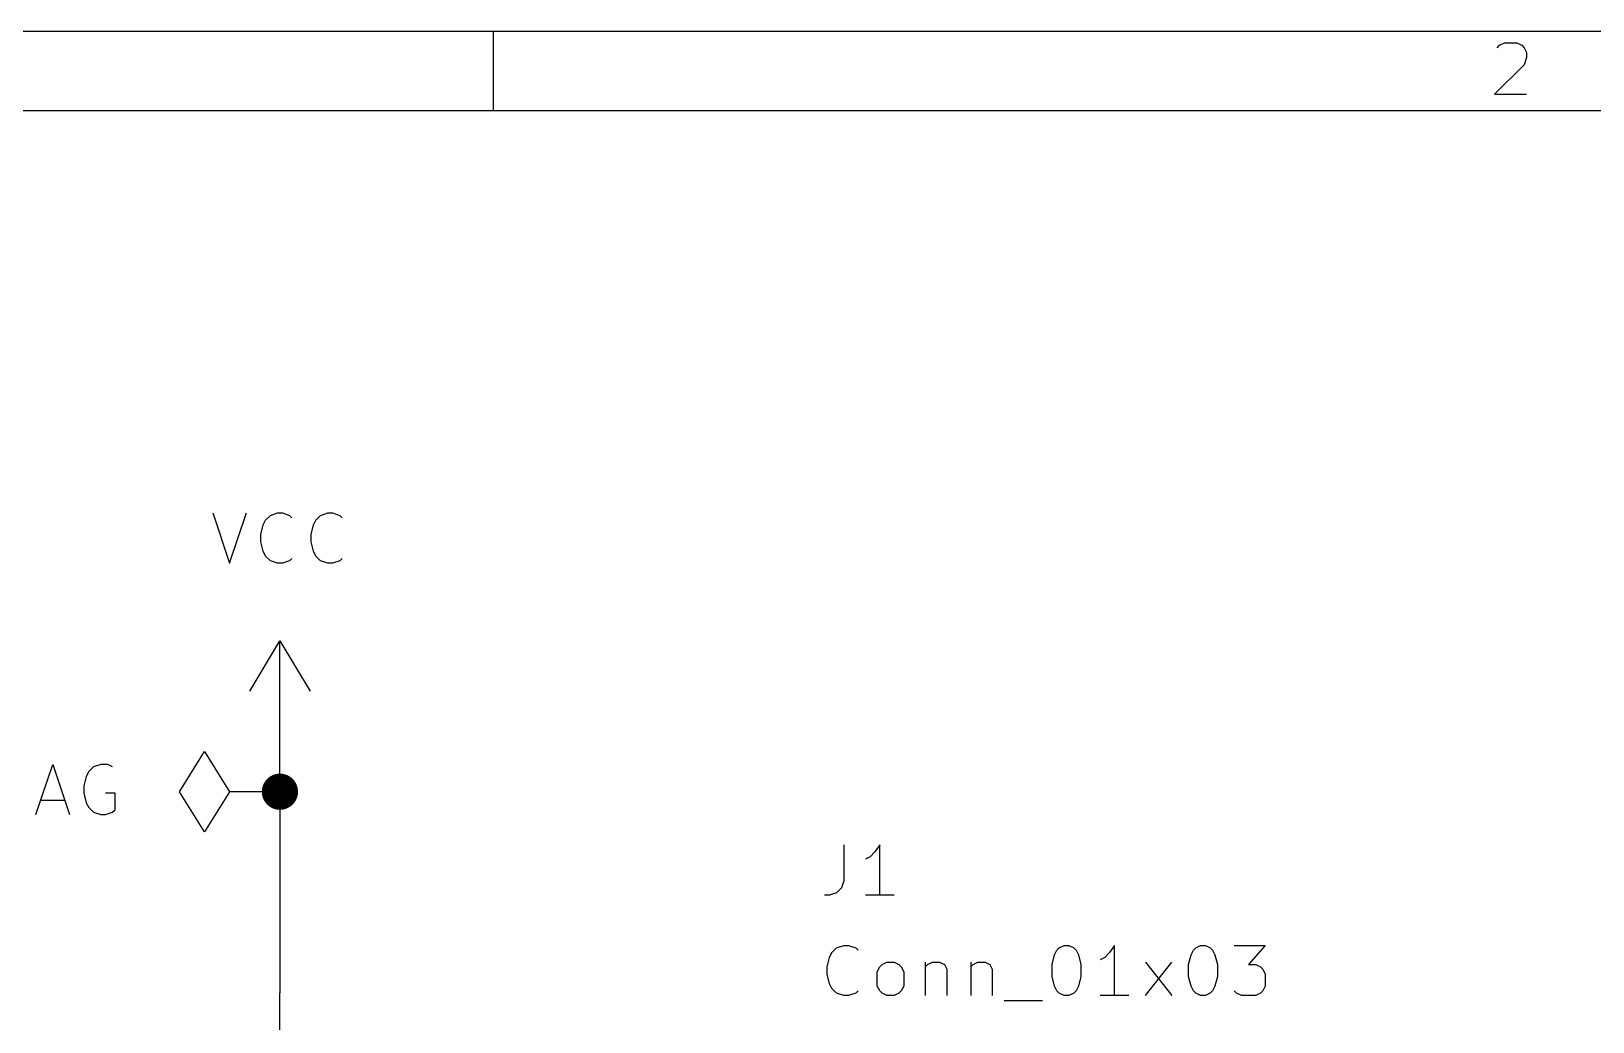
# Model space of a CAD drawing. Extents: x 0.4 to 11.3, y -7.9 to -0.4.
# Drawn here: x 1.903 to 3.455, y -1.379 to -0.394 of the extents above; entities that cross this region are included whole.
import ezdxf

# ---------------------------------------------------------------- set-up
doc = ezdxf.new("R2010")
doc.units = 0
doc.header["$MEASUREMENT"] = 0
for name, color, linetype in [('CYAN2', 4, 'CONTINUOUS'), ('GREEN3', 91, 'CONTINUOUS'), ('RED2', 1, 'CONTINUOUS')]:
    doc.layers.add(name, color=color, linetype=linetype)

msp = doc.modelspace()

# ---------------------------------------------------------------- linework, layer by layer
at = {"layer": 'CYAN2', "linetype": 'CONTINUOUS'}
for p, q in [((2.0833, -0.8728), (2.1, -0.9228)), ((2.0833, -0.8728), (2.1, -0.9228)), ((2.1, -0.9228), (2.1167, -0.8728)), ((2.1, -0.9228), (2.1167, -0.8728)), ((2.131, -0.8942), (2.1333, -0.8847)), ((2.131, -0.8942), (2.1333, -0.8847)), ((2.1333, -0.8847), (2.1357, -0.8799)), ((2.1333, -0.8847), (2.1357, -0.8799)), ((2.1357, -0.8799), (2.1405, -0.8752)), ((2.1357, -0.8799), (2.1405, -0.8752)), ((2.1405, -0.8752), (2.1476, -0.8728)), ((2.1405, -0.8752), (2.1476, -0.8728)), ((2.1476, -0.8728), (2.1524, -0.8728)), ((2.1476, -0.8728), (2.1524, -0.8728)), ((2.1524, -0.8728), (2.1595, -0.8752)), ((2.1524, -0.8728), (2.1595, -0.8752)), ((2.1595, -0.8752), (2.1619, -0.8776)), ((2.1595, -0.8752), (2.1619, -0.8776)), ((2.181, -0.8942), (2.1833, -0.8847)), ((2.181, -0.8942), (2.1833, -0.8847)), ((2.1833, -0.8847), (2.1857, -0.8799)), ((2.1833, -0.8847), (2.1857, -0.8799)), ((2.1857, -0.8799), (2.1905, -0.8752)), ((2.1857, -0.8799), (2.1905, -0.8752)), ((2.1905, -0.8752), (2.1976, -0.8728)), ((2.1905, -0.8752), (2.1976, -0.8728)), ((2.1976, -0.8728), (2.2024, -0.8728)), ((2.1976, -0.8728), (2.2024, -0.8728)), ((2.2024, -0.8728), (2.2095, -0.8752)), ((2.2024, -0.8728), (2.2095, -0.8752)), ((2.2095, -0.8752), (2.2119, -0.8776)), ((2.2095, -0.8752), (2.2119, -0.8776)), ((2.131, -0.9014), (2.131, -0.8942)), ((2.131, -0.9014), (2.131, -0.8942)), ((2.181, -0.9014), (2.181, -0.8942)), ((2.181, -0.9014), (2.181, -0.8942)), ((2.1333, -0.9109), (2.131, -0.9014)), ((2.1333, -0.9109), (2.131, -0.9014)), ((2.1357, -0.9157), (2.1333, -0.9109)), ((2.1357, -0.9157), (2.1333, -0.9109)), ((2.1405, -0.9204), (2.1357, -0.9157)), ((2.1405, -0.9204), (2.1357, -0.9157)), ((2.1833, -0.9109), (2.181, -0.9014)), ((2.1833, -0.9109), (2.181, -0.9014)), ((2.1857, -0.9157), (2.1833, -0.9109)), ((2.1857, -0.9157), (2.1833, -0.9109)), ((2.1905, -0.9204), (2.1857, -0.9157)), ((2.1905, -0.9204), (2.1857, -0.9157)), ((2.1476, -0.9228), (2.1405, -0.9204)), ((2.1476, -0.9228), (2.1405, -0.9204)), ((2.1524, -0.9228), (2.1476, -0.9228)), ((2.1524, -0.9228), (2.1476, -0.9228)), ((2.1595, -0.9204), (2.1524, -0.9228)), ((2.1595, -0.9204), (2.1524, -0.9228)), ((2.1619, -0.918), (2.1595, -0.9204)), ((2.1619, -0.918), (2.1595, -0.9204)), ((2.1976, -0.9228), (2.1905, -0.9204)), ((2.1976, -0.9228), (2.1905, -0.9204)), ((2.2024, -0.9228), (2.1976, -0.9228)), ((2.2024, -0.9228), (2.1976, -0.9228)), ((2.2095, -0.9204), (2.2024, -0.9228)), ((2.2095, -0.9204), (2.2024, -0.9228)), ((2.2119, -0.918), (2.2095, -0.9204)), ((2.2119, -0.918), (2.2095, -0.9204)), ((1.9075, -1.1728), (1.9242, -1.1228)), ((1.9075, -1.1728), (1.9242, -1.1228)), ((1.9242, -1.1228), (1.9409, -1.1728)), ((1.9242, -1.1228), (1.9409, -1.1728)), ((1.9599, -1.1299), (1.9575, -1.1347)), ((1.9599, -1.1299), (1.9575, -1.1347)), ((1.9647, -1.1252), (1.9599, -1.1299)), ((1.9647, -1.1252), (1.9599, -1.1299)), ((1.9718, -1.1228), (1.9647, -1.1252)), ((1.9718, -1.1228), (1.9647, -1.1252)), ((1.979, -1.1228), (1.9718, -1.1228)), ((1.979, -1.1228), (1.9718, -1.1228)), ((1.9837, -1.1252), (1.979, -1.1228)), ((1.9837, -1.1252), (1.979, -1.1228)), ((1.9575, -1.1347), (1.9551, -1.1442)), ((1.9575, -1.1347), (1.9551, -1.1442)), ((1.9551, -1.1442), (1.9551, -1.1514)), ((1.9551, -1.1442), (1.9551, -1.1514)), ((1.9123, -1.1585), (1.9361, -1.1585)), ((1.9123, -1.1585), (1.9361, -1.1585)), ((1.9551, -1.1514), (1.9575, -1.1609)), ((1.9551, -1.1514), (1.9575, -1.1609)), ((1.9575, -1.1609), (1.9599, -1.1657)), ((1.9575, -1.1609), (1.9599, -1.1657)), ((1.9861, -1.1514), (1.9766, -1.1514)), ((1.9861, -1.1514), (1.9766, -1.1514)), ((1.9861, -1.168), (1.9861, -1.1514)), ((1.9861, -1.168), (1.9861, -1.1514)), ((1.9599, -1.1657), (1.9647, -1.1704)), ((1.9599, -1.1657), (1.9647, -1.1704)), ((1.9647, -1.1704), (1.9718, -1.1728)), ((1.9647, -1.1704), (1.9718, -1.1728)), ((1.9718, -1.1728), (1.9766, -1.1728)), ((1.9718, -1.1728), (1.9766, -1.1728)), ((1.9766, -1.1728), (1.9837, -1.1704)), ((1.9766, -1.1728), (1.9837, -1.1704)), ((1.9837, -1.1704), (1.9861, -1.168)), ((1.9837, -1.1704), (1.9861, -1.168)), ((2.7106, -1.2028), (2.7106, -1.2385)), ((2.7415, -1.2099), (2.7368, -1.2147)), ((2.7463, -1.2028), (2.7415, -1.2099)), ((2.7463, -1.2528), (2.7463, -1.2028)), ((2.7368, -1.2147), (2.732, -1.2171)), ((2.7106, -1.2385), (2.7082, -1.2457)), ((2.6963, -1.2528), (2.6915, -1.2528)), ((2.7034, -1.2504), (2.6963, -1.2528)), ((2.7082, -1.2457), (2.7034, -1.2504)), ((2.7606, -1.2528), (2.732, -1.2528)), ((2.7034, -1.3052), (2.7106, -1.3028)), ((2.7106, -1.3028), (2.7153, -1.3028)), ((2.7153, -1.3028), (2.7225, -1.3052)), ((2.9248, -1.3052), (2.9296, -1.3028)), ((2.9296, -1.3028), (2.9344, -1.3028)), ((2.9344, -1.3028), (2.9391, -1.3052)), ((2.9796, -1.3028), (2.9748, -1.3099)), ((2.9796, -1.3528), (2.9796, -1.3028)), ((3.0606, -1.3052), (3.0653, -1.3028)), ((3.0653, -1.3028), (3.0701, -1.3028)), ((3.0701, -1.3028), (3.0748, -1.3052)), ((3.0987, -1.3028), (3.1296, -1.3028)), ((3.1296, -1.3028), (3.1129, -1.3218)), ((2.6939, -1.3242), (2.6963, -1.3147)), ((2.6963, -1.3147), (2.6987, -1.3099)), ((2.6987, -1.3099), (2.7034, -1.3052)), ((2.7225, -1.3052), (2.7249, -1.3076)), ((2.7487, -1.3218), (2.7534, -1.3195)), ((2.7534, -1.3195), (2.7606, -1.3195)), ((2.7606, -1.3195), (2.7653, -1.3218)), ((2.7915, -1.3195), (2.7915, -1.3528)), ((2.7939, -1.3218), (2.7987, -1.3195)), ((2.7987, -1.3195), (2.8058, -1.3195)), ((2.8058, -1.3195), (2.8106, -1.3218)), ((2.8368, -1.3195), (2.8368, -1.3528)), ((2.8391, -1.3218), (2.8439, -1.3195)), ((2.8439, -1.3195), (2.851, -1.3195)), ((2.851, -1.3195), (2.8558, -1.3218)), ((2.9177, -1.3218), (2.9201, -1.3123)), ((2.9201, -1.3123), (2.9225, -1.3076)), ((2.9225, -1.3076), (2.9248, -1.3052)), ((2.9391, -1.3052), (2.9415, -1.3076)), ((2.9415, -1.3076), (2.9439, -1.3123)), ((2.9439, -1.3123), (2.9463, -1.3218)), ((2.9701, -1.3147), (2.9653, -1.3171)), ((2.9748, -1.3099), (2.9701, -1.3147)), ((3.0106, -1.3528), (3.0367, -1.3195)), ((3.0106, -1.3195), (3.0367, -1.3528)), ((3.0534, -1.3218), (3.0558, -1.3123)), ((3.0558, -1.3123), (3.0582, -1.3076)), ((3.0582, -1.3076), (3.0606, -1.3052)), ((3.0748, -1.3052), (3.0772, -1.3076)), ((3.0772, -1.3076), (3.0796, -1.3123)), ((3.0796, -1.3123), (3.082, -1.3218)), ((2.6939, -1.3314), (2.6939, -1.3242)), ((2.6963, -1.3409), (2.6939, -1.3314)), ((2.7439, -1.329), (2.7463, -1.3242)), ((2.7439, -1.3433), (2.7439, -1.329)), ((2.7463, -1.3242), (2.7487, -1.3218)), ((2.7653, -1.3218), (2.7677, -1.3242)), ((2.7677, -1.3242), (2.7701, -1.329)), ((2.7701, -1.329), (2.7701, -1.3433)), ((2.7915, -1.3242), (2.7939, -1.3218)), ((2.8106, -1.3218), (2.8129, -1.3266)), ((2.8129, -1.3266), (2.8129, -1.3528)), ((2.8368, -1.3242), (2.8391, -1.3218)), ((2.8558, -1.3218), (2.8582, -1.3266)), ((2.8582, -1.3266), (2.8582, -1.3528)), ((2.9177, -1.3338), (2.9177, -1.3218)), ((2.9201, -1.3433), (2.9177, -1.3338)), ((2.9463, -1.3338), (2.9439, -1.3433)), ((2.9463, -1.3218), (2.9463, -1.3338)), ((3.0534, -1.3338), (3.0534, -1.3218)), ((3.0558, -1.3433), (3.0534, -1.3338)), ((3.082, -1.3338), (3.0796, -1.3433)), ((3.082, -1.3218), (3.082, -1.3338)), ((3.1129, -1.3218), (3.1201, -1.3218)), ((3.1201, -1.3218), (3.1248, -1.3242)), ((3.1248, -1.3242), (3.1272, -1.3266)), ((3.1272, -1.3266), (3.1296, -1.3314)), ((3.1296, -1.3314), (3.1296, -1.3433)), ((2.6987, -1.3457), (2.6963, -1.3409)), ((2.7034, -1.3504), (2.6987, -1.3457)), ((2.7106, -1.3528), (2.7034, -1.3504)), ((2.7225, -1.3504), (2.7153, -1.3528)), ((2.7249, -1.348), (2.7225, -1.3504)), ((2.7463, -1.348), (2.7439, -1.3433)), ((2.7487, -1.3504), (2.7463, -1.348)), ((2.7534, -1.3528), (2.7487, -1.3504)), ((2.7653, -1.3504), (2.7606, -1.3528)), ((2.7677, -1.348), (2.7653, -1.3504)), ((2.7701, -1.3433), (2.7677, -1.348)), ((2.9225, -1.348), (2.9201, -1.3433)), ((2.9248, -1.3504), (2.9225, -1.348)), ((2.9296, -1.3528), (2.9248, -1.3504)), ((2.9391, -1.3504), (2.9344, -1.3528)), ((2.9415, -1.348), (2.9391, -1.3504)), ((2.9439, -1.3433), (2.9415, -1.348)), ((3.0582, -1.348), (3.0558, -1.3433)), ((3.0606, -1.3504), (3.0582, -1.348)), ((3.0653, -1.3528), (3.0606, -1.3504)), ((3.0748, -1.3504), (3.0701, -1.3528)), ((3.0772, -1.348), (3.0748, -1.3504)), ((3.0796, -1.3433), (3.0772, -1.348)), ((3.101, -1.3504), (3.0987, -1.348)), ((3.1058, -1.3528), (3.101, -1.3504)), ((3.1248, -1.3504), (3.1201, -1.3528)), ((3.1272, -1.348), (3.1248, -1.3504)), ((3.1296, -1.3433), (3.1272, -1.348)), ((2.7153, -1.3528), (2.7106, -1.3528)), ((2.7606, -1.3528), (2.7534, -1.3528)), ((2.8701, -1.3576), (2.9082, -1.3576)), ((2.9344, -1.3528), (2.9296, -1.3528)), ((2.9939, -1.3528), (2.9653, -1.3528)), ((3.0701, -1.3528), (3.0653, -1.3528)), ((3.1201, -1.3528), (3.1058, -1.3528))]:
    msp.add_line(p, q, dxfattribs=at)
at = {"layer": 'GREEN3', "linetype": 'CONTINUOUS'}
for q in [(2.15, -1.1), (2.15, -1.35)]:
    msp.add_line((2.15, -1.15), q, dxfattribs=at)
at = {"layer": 'GREEN3', "const_width": 0.018}
msp.add_lwpolyline([(2.141, -1.15, 1), (2.159, -1.15, 1)], format="xyb", close=True, dxfattribs=at)
at = {"layer": 'RED2', "linetype": 'CONTINUOUS'}
for p, q in [((0.3937, -0.3937), (11.2993, -0.3937)), ((2.3622, -0.4724), (2.3622, -0.3937)), ((3.3601, -0.4101), (3.3625, -0.4077)), ((3.3625, -0.4077), (3.3674, -0.4053)), ((3.3674, -0.4053), (3.3796, -0.4053)), ((3.3796, -0.4053), (3.3845, -0.4077)), ((3.3845, -0.4077), (3.3869, -0.4101)), ((3.3869, -0.4101), (3.3893, -0.415)), ((3.3893, -0.415), (3.3893, -0.4199)), ((3.3869, -0.4272), (3.3576, -0.4564)), ((3.3893, -0.4199), (3.3869, -0.4272)), ((3.3576, -0.4564), (3.3893, -0.4564)), ((0.4724, -0.4724), (11.2206, -0.4724)), ((2.12, -1.05), (2.15, -1)), ((2.15, -1), (2.18, -1.05)), ((2.15, -1.1), (2.15, -1)), ((2.05, -1.15), (2.075, -1.11)), ((2.075, -1.11), (2.1, -1.15)), ((2.075, -1.19), (2.05, -1.15)), ((2.1, -1.15), (2.075, -1.19)), ((2.15, -1.15), (2.1, -1.15)), ((2.15, -1.4), (2.15, -1.35))]:
    msp.add_line(p, q, dxfattribs=at)

doc.saveas('drawing.dxf')
